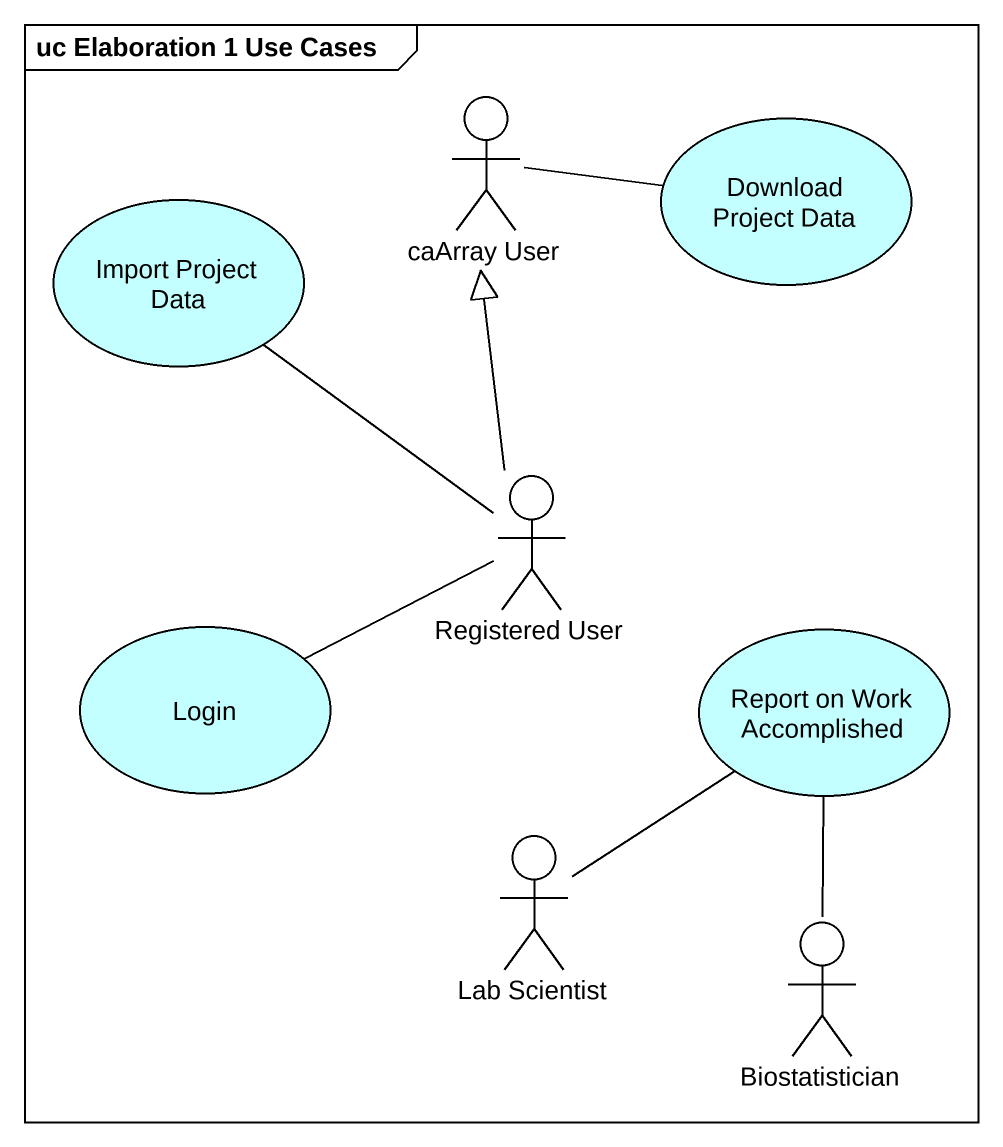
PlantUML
@startuml
mainframe uc Elaboration 1 Use Cases
actor "caArray User" as caArray_User
usecase "Download Project Data" as Download_Project_Data #C4FFFF
usecase "Import Project Data" as Import_Project_Data #C4FFFF
actor "Registered User" as Registered_User
usecase Login #C4FFFF
usecase "Report on Work Accomplished" as Report_on_Work_Accomplished #C4FFFF
actor "Lab Scientist" as Lab_Scientist
actor Biostatistician
caArray_User -right- Download_Project_Data
Registered_User -up-|> caArray_User
Registered_User -up- Import_Project_Data
Registered_User -left- Login
Lab_Scientist -up- Report_on_Work_Accomplished
Biostatistician -up- Report_on_Work_Accomplished
@enduml
